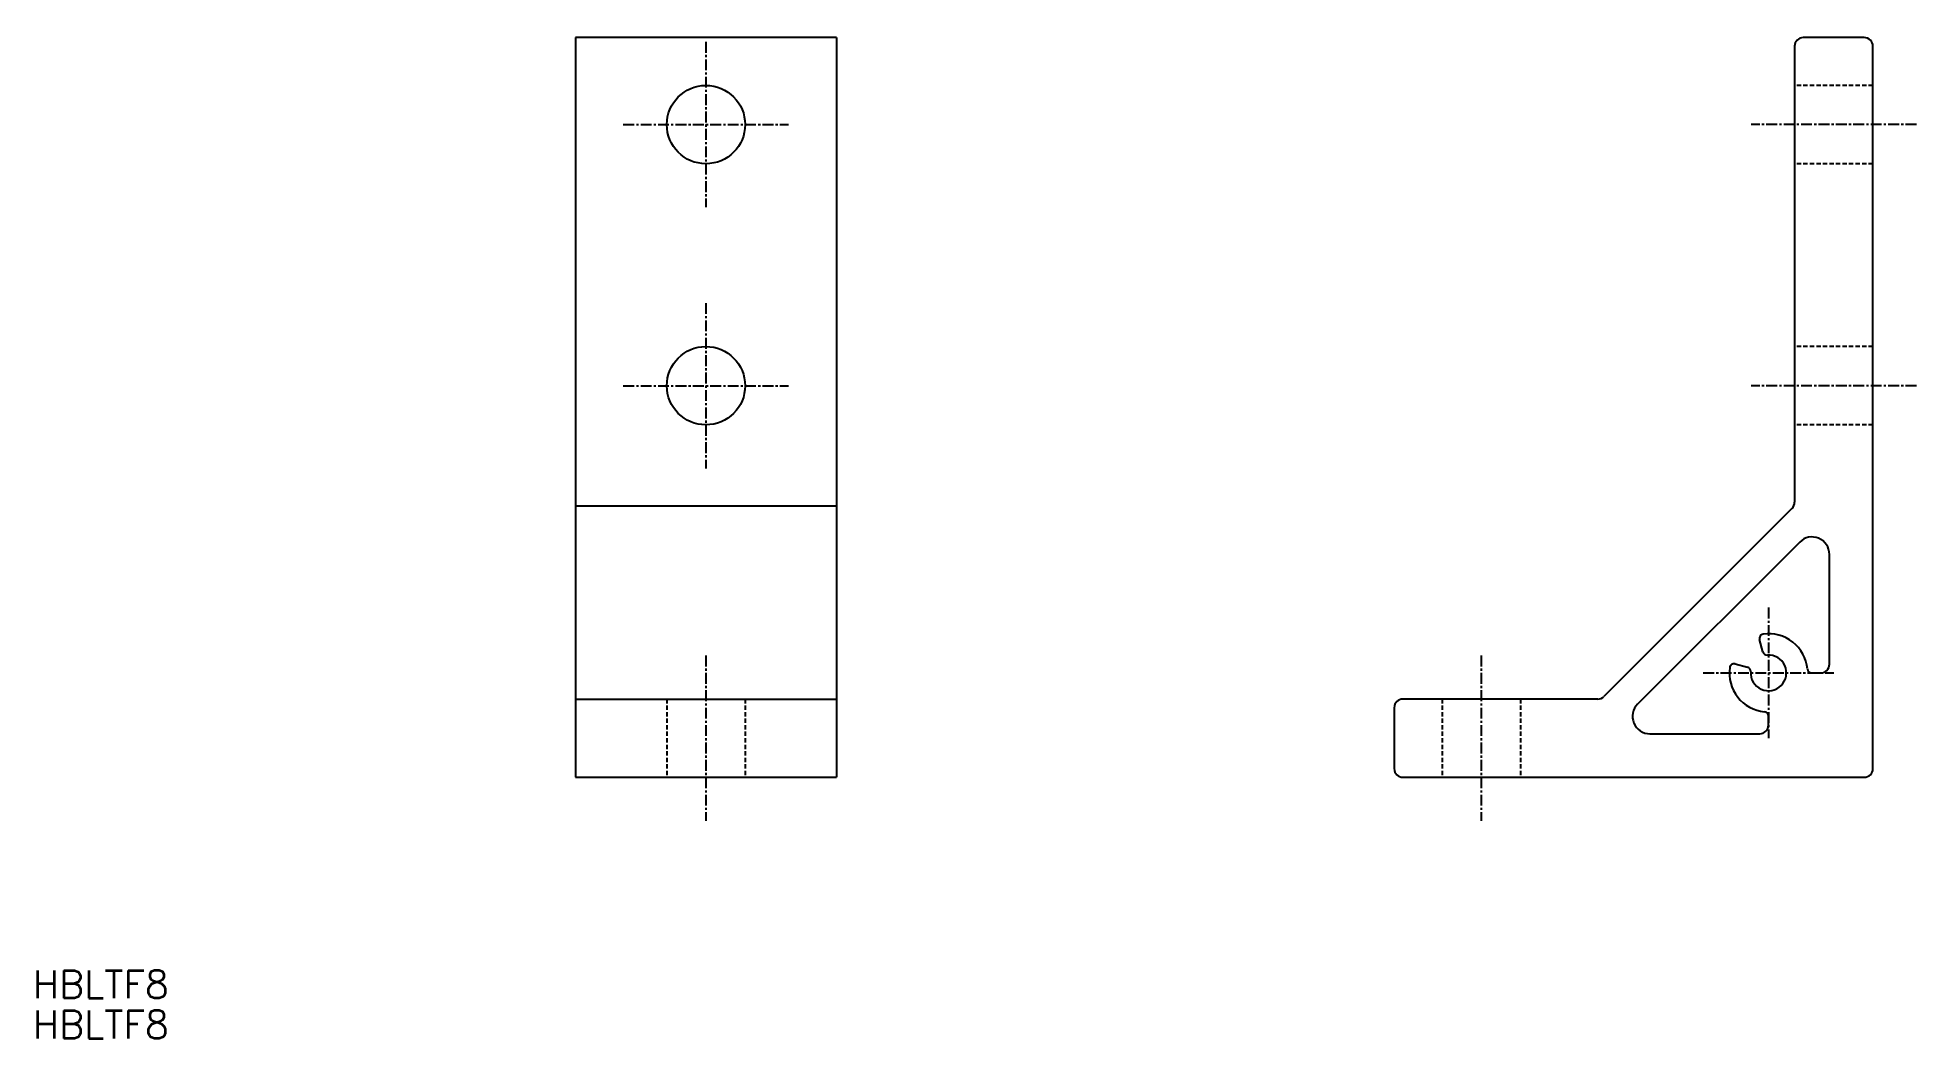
# Model space of a CAD drawing. Extents: x -199 to 17, y -42 to 73.
import ezdxf

# ---------------------------------------------------------------- set-up
doc = ezdxf.new("R2010")
doc.units = 0
doc.linetypes.add('CENTER', pattern=[2, 1.25, -0.25, 0.25, -0.25])
doc.linetypes.add('DASHED', pattern=[0.75, 0.5, -0.25])
doc.layers.get('0').update_dxf_attribs({"linetype": 'CONTINUOUS'})
doc.layers.add('CENTER', color=1, linetype='CENTER')
doc.styles.get("Standard").update_dxf_attribs({"font": 'txt.shx', "bigfont": 'bigfont.shx'})

msp = doc.modelspace()

# ---------------------------------------------------------------- linework, layer by layer
at = {"color": 7, "linetype": 'CONTINUOUS'}
for p, q in [((-107.1, 73), (-137.1, 73)), ((-137.1, 73), (-137.1, -12)), ((-107.1, 73), (-107.1, -12)), ((3, 72), (3, 19.61)), ((11, 73), (4, 73)), ((12, -11), (12, 72)), ((-137.1, 19.2), (-107.1, 19.2)), ((2.71, 18.91), (-18.91, -2.71)), ((3.59, 15.04), (-15.04, -3.59)), ((7, 1), (7, 13.62)), ((-0.65, 2.42), (-1.03, 3.83)), ((-3.83, 1.03), (-2.42, 0.65)), ((4.97, 0), (6, 0)), ((-137.1, -3), (-107.1, -3)), ((-43, -4), (-43, -11)), ((-19.61, -3), (-42, -3)), ((0, -6), (0, -4.97)), ((-13.62, -7), (-1, -7)), ((-137.1, -12), (-107.1, -12)), ((-42, -12), (11, -12))]:
    msp.add_line(p, q, dxfattribs=at)
at = {"color": 3, "linetype": 'DASHED'}
for p, q in [((12, 67.5), (3, 67.5)), ((12, 58.5), (3, 58.5)), ((12, 37.5), (3, 37.5)), ((12, 28.5), (3, 28.5)), ((-126.6, -3), (-126.6, -12)), ((-117.6, -3), (-117.6, -12)), ((-37.5, -3), (-37.5, -12)), ((-37.5, -3), (-37.5, -12)), ((-28.5, -3), (-28.5, -12)), ((-28.5, -3), (-28.5, -12))]:
    msp.add_line(p, q, dxfattribs=at)
at = {"color": 7, "linetype": 'CONTINUOUS'}
for centre in [(-122.1, 63), (-122.1, 33)]:
    msp.add_circle(centre, 4.5, dxfattribs=at)
for centre, radius, start, end in [((4, 72), 1, 90, 180), ((11, 72), 1, 0, 90), ((2, 19.61), 1, 315, 0), ((5, 13.62), 2, 0, 135), ((-0.54, 3.96), 0.5, 97.8197, 195), ((0, 0), 4.5, 5.7392, 97.8197), ((-0.16, 2.54), 0.5, 195, 273.693), ((0, 0), 4.5, 172.1808, 264.2608), ((-3.96, 0.54), 0.5, 75.0004, 172.1808), ((-2.54, 0.16), 0.5, 356.3077, 75.0004), ((0, 0), 2.05, 176.3077, 93.693), ((4.97, 0.5), 0.5, 185.7392, 270), ((6, 1), 1, 270, 0), ((-42, -4), 1, 90, 180), ((-19.61, -2), 1, 270, 315), ((-13.62, -5), 2, 135, 270), ((-1, -6), 1, 270, 0), ((-0.5, -4.97), 0.5, 0, 84.2608), ((-42, -11), 1, 180, 270), ((11, -11), 1, 270, 0)]:
    msp.add_arc(centre, radius, start, end, dxfattribs=at)
at = {"layer": 'CENTER', "color": 1, "linetype": 'CENTER'}
for p, q in [((-122.1, 72.5), (-122.1, 53.5)), ((-131.6, 63), (-112.6, 63)), ((17, 63), (-2, 63)), ((-122.1, 42.5), (-122.1, 23.5)), ((-131.6, 33), (-112.6, 33)), ((17, 33), (-2, 33)), ((0, 7.5), (0, -7.5)), ((-122.1, 2), (-122.1, -17)), ((-33, 2), (-33, -17)), ((-33, 2), (-33, -17)), ((-7.5, 0), (7.5, 0))]:
    msp.add_line(p, q, dxfattribs=at)

# ---------------------------------------------------------------- texts
at = {"color": 7, "linetype": 'CONTINUOUS'}
for p in [(-199.46, -37.38), (-199.46, -42)]:
    msp.add_text('HBLTF8', height=3.2, dxfattribs=at).set_placement(p)

doc.saveas('drawing.dxf')
